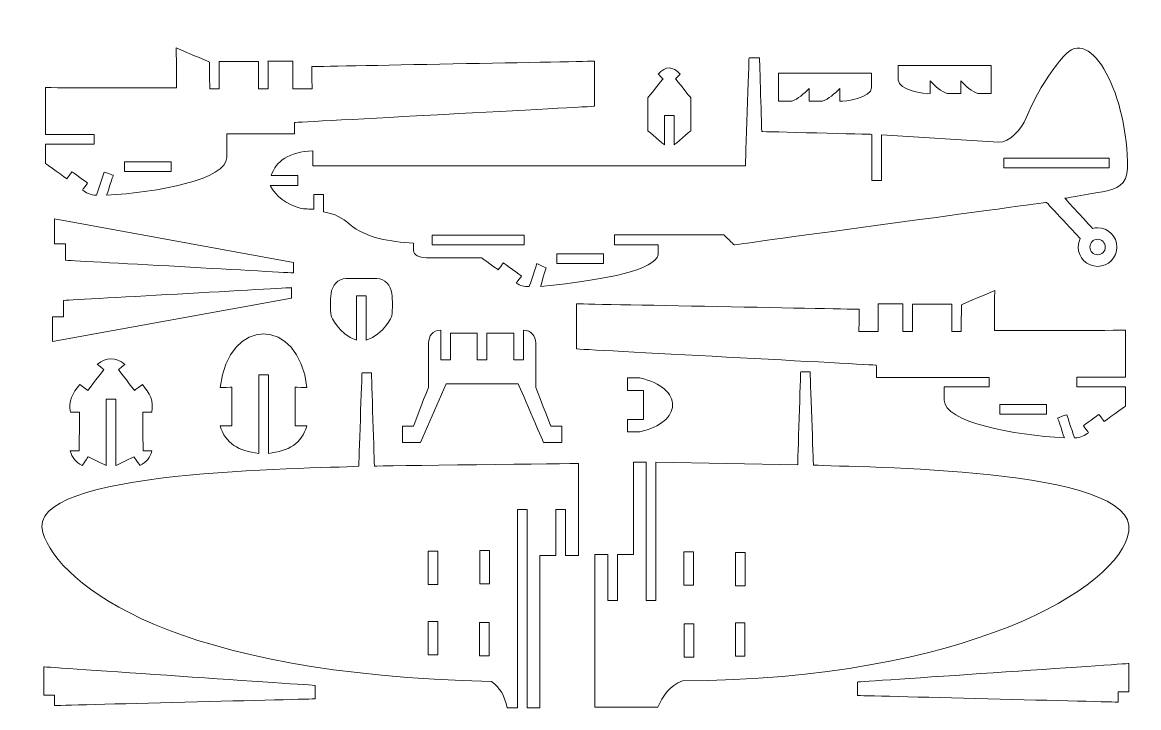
# Model space of a CAD drawing. Header units: centimetres. Extents: x -274 to 74, y -9 to 422.
# Drawn here: x -274.4 to 72.9, y 208.8 to 422 of the extents above; entities that cross this region are included whole.
import ezdxf

# ---------------------------------------------------------------- set-up
doc = ezdxf.new("R2010")
doc.units = ezdxf.units.CM
doc.header["$MEASUREMENT"] = 0
doc.layers.add('Camada 1', color=7, linetype='Continuous')

msp = doc.modelspace()

# ---------------------------------------------------------------- linework, layer by layer
at = {"layer": 'Camada 1', "lineweight": 9}
for points in [[(-242.6372, 375.5717), (-228.0846, 375.5717), (-228.0846, 378.5769), (-242.6372, 378.5769), (-242.6372, 375.5717)], [(30.8948, 376.706), (63.7174, 376.706), (63.7174, 379.706), (30.8948, 379.706), (30.8948, 376.706)], [(-146.9005, 352.8237), (-118.3087, 352.8237), (-118.3087, 355.8237), (-146.9005, 355.8237), (-146.9005, 352.8237)], [(-108.1066, 347.01), (-93.5544, 347.01), (-93.5544, 350.01), (-108.1066, 350.01), (-108.1066, 347.01)], [(-148.1231, 247.1157), (-145.1231, 247.1157), (-145.1231, 257.4571), (-148.1231, 257.4571), (-148.1231, 247.1157)], [(-132.0471, 247.3303), (-129.0471, 247.3303), (-129.0471, 257.6717), (-132.0471, 257.6717), (-132.0471, 247.3303)], [(-68.6161, 246.9333), (-65.6161, 246.9333), (-65.6161, 257.2747), (-68.6161, 257.2747), (-68.6161, 246.9333)], [(-52.5401, 246.7187), (-49.5401, 246.7187), (-49.5401, 257.0601), (-52.5401, 257.0601), (-52.5401, 246.7187)], [(-148.0855, 225.2245), (-145.0855, 225.2245), (-145.0855, 235.5659), (-148.0855, 235.5659), (-148.0855, 225.2245)], [(-132.129, 224.9477), (-129.129, 224.9477), (-129.129, 235.2891), (-132.129, 235.2891), (-132.129, 224.9477)], [(-68.534, 224.5507), (-65.5342, 224.5507), (-65.5342, 234.8921), (-68.534, 234.8921), (-68.534, 224.5507)], [(-52.5777, 224.8275), (-49.5777, 224.8275), (-49.5777, 235.1689), (-52.5777, 235.1689), (-52.5777, 224.8275)]]:
    msp.add_lwpolyline(points, close=True, dxfattribs=at)
for points, knots in [([(-7.1082, 386.9927), (-7.1082, 386.9927), (29.3027, 384.7102), (29.3027, 384.7102), (29.3027, 384.7102), (32.6596, 384.5009), (36.4135, 388.7086), (37.9242, 392.3219), (37.9242, 392.3219), (42.0212, 402.1211), (46.4243, 407.6661), (49.4494, 411.3369), (49.4494, 411.3369), (58.2371, 421.9988), (69.6547, 398.5293), (69.4215, 376.6674), (69.4215, 376.6674), (69.3653, 371.4118), (65.8901, 370.0236), (62.1261, 369.3713), (62.1261, 369.3713), (62.1261, 369.3713), (49.9271, 367.255), (49.9271, 367.255), (49.9271, 367.255), (49.9271, 367.255), (58.5276, 357.8862), (58.5276, 357.8862), (58.5276, 357.8862), (59.028, 358.0219), (59.5559, 358.0966), (60.1, 358.0966), (60.1, 358.0966), (63.4198, 358.0966), (66.1107, 355.4058), (66.1107, 352.0859), (66.1107, 352.0859), (66.1107, 348.7661), (63.4198, 346.0752), (60.1, 346.0752), (60.1, 346.0752), (56.7802, 346.0752), (54.0893, 348.7661), (54.0893, 352.0859), (54.0893, 352.0859), (54.0893, 352.0859), (54.0893, 352.0859), (54.0893, 352.0865), (54.0893, 352.0865), (54.0893, 352.0865), (54.0893, 352.0865), (54.0893, 352.0871), (54.0893, 352.0871), (54.0893, 353.0305), (54.3081, 353.9231), (54.6949, 354.717), (54.6949, 354.717), (54.6949, 354.717), (44.2273, 365.9911), (44.2273, 365.9911), (44.2273, 365.9911), (44.2273, 365.9911), (-52.9968, 352.7752), (-52.9968, 352.7752), (-52.9968, 352.7752), (-52.9968, 352.7752), (-56.0721, 355.8511), (-56.0721, 355.8511), (-56.0721, 355.8511), (-56.0721, 355.8511), (-90.1994, 355.8511), (-90.1994, 355.8511), (-90.1994, 355.8511), (-90.1994, 355.8511), (-90.1994, 352.8308), (-90.1994, 352.8308), (-90.1994, 352.8308), (-90.1994, 352.8308), (-76.5721, 352.8308), (-76.5721, 352.8308), (-76.5721, 352.8308), (-76.5721, 352.8308), (-76.5721, 349.6784), (-76.5721, 349.6784), (-76.5721, 349.6784), (-77.8115, 345.0936), (-91.2838, 342.0428), (-113.1942, 339.7782), (-113.1942, 339.7782), (-113.1942, 339.7782), (-111.4538, 345.5814), (-111.4538, 345.5814), (-111.4538, 345.5814), (-111.4538, 345.5814), (-114.3133, 346.9804), (-114.3133, 346.9804), (-114.3133, 346.9804), (-114.3133, 346.9804), (-116.6736, 339.7776), (-116.6736, 339.7776), (-116.6736, 339.7776), (-118.2382, 339.6885), (-119.5893, 340.0639), (-120.7312, 340.8973), (-120.7312, 340.8973), (-120.7312, 340.8973), (-119.0596, 343.0639), (-119.0596, 343.0639), (-119.0596, 343.0639), (-119.0596, 343.0639), (-124.7122, 347.1699), (-124.7122, 347.1699), (-124.7122, 347.1699), (-124.7122, 347.1699), (-126.3838, 345.0033), (-126.3838, 345.0033), (-126.3838, 345.0033), (-126.3838, 345.0033), (-131.5724, 348.7482), (-131.5724, 348.7482), (-131.5724, 348.7482), (-131.5724, 348.7482), (-148.6426, 348.7482), (-148.6426, 348.7482), (-148.6426, 348.7482), (-151.0675, 348.8211), (-152.6541, 349.6826), (-152.6661, 350.9787), (-152.6661, 350.9787), (-152.6733, 351.7452), (-152.681, 352.5122), (-152.6882, 353.2786), (-152.6882, 353.2786), (-160.0495, 353.8125), (-167.1817, 354.7033), (-172.5952, 359.223), (-172.5952, 359.223), (-174.9016, 361.148), (-176.8883, 362.4119), (-180.7354, 363.0557), (-180.7354, 363.0557), (-180.7354, 363.0557), (-180.7354, 368.4692), (-180.7354, 368.4692), (-180.7354, 368.4692), (-180.7354, 368.4692), (-183.6612, 368.4692), (-183.6612, 368.4692), (-183.6612, 368.4692), (-183.6612, 368.4692), (-183.6612, 363.9214), (-183.6612, 363.9214), (-183.6612, 363.9214), (-185.0847, 363.9214), (-186.559, 363.8467), (-187.9322, 364.2179), (-187.9322, 364.2179), (-192.3586, 365.4148), (-195.3933, 367.8899), (-197.2837, 371.2348), (-197.2837, 371.2348), (-197.2837, 371.2348), (-188.664, 371.2348), (-188.664, 371.2348), (-188.664, 371.2348), (-188.664, 371.2348), (-188.664, 374.3585), (-188.664, 374.3585), (-188.664, 374.3585), (-188.664, 374.3585), (-196.968, 374.3585), (-196.968, 374.3585), (-196.968, 374.3585), (-195.4453, 378.7963), (-191.6257, 381.6887), (-183.9871, 382.0151), (-183.9871, 382.0151), (-183.9871, 382.0151), (-183.9871, 377.3878), (-183.9871, 377.3878), (-183.9871, 377.3878), (-183.9871, 377.3878), (-49.457, 377.3878), (-49.457, 377.3878), (-49.457, 377.3878), (-49.457, 377.3878), (-48.3295, 410.9579), (-48.3295, 410.9579), (-48.3295, 410.9579), (-48.3295, 410.9579), (-45.0467, 410.9579), (-45.0467, 410.9579), (-45.0467, 410.9579), (-45.0467, 410.9579), (-44.3742, 388.0216), (-44.3742, 388.0216), (-44.3742, 388.0216), (-44.3742, 388.0216), (-10.1082, 387.1512), (-10.1082, 387.1512), (-10.1082, 387.1512), (-10.1082, 387.1512), (-10.1082, 372.7964), (-10.1082, 372.7964), (-10.1082, 372.7964), (-10.1082, 372.7964), (-7.1082, 372.7964), (-7.1082, 372.7964), (-7.1082, 372.7964), (-7.1082, 372.7964), (-7.1082, 386.9927), (-7.1082, 386.9927)], [0, 0, 0, 0, 0.01851852, 0.01851852, 0.01851852, 0.01851853, 0.03703704, 0.03703704, 0.03703704, 0.03703705, 0.05555556, 0.05555556, 0.05555556, 0.05555557, 0.07407407, 0.07407407, 0.07407407, 0.07407408, 0.09259259, 0.09259259, 0.09259259, 0.0925926, 0.11111111, 0.11111111, 0.11111111, 0.11111112, 0.12962963, 0.12962963, 0.12962963, 0.12962964, 0.14814815, 0.14814815, 0.14814815, 0.14814816, 0.16666667, 0.16666667, 0.16666667, 0.16666668, 0.18518519, 0.18518519, 0.18518519, 0.1851852, 0.2037037, 0.2037037, 0.2037037, 0.20370371, 0.22222222, 0.22222222, 0.22222222, 0.22222223, 0.24074074, 0.24074074, 0.24074074, 0.24074075, 0.25925926, 0.25925926, 0.25925926, 0.25925927, 0.27777778, 0.27777778, 0.27777778, 0.27777779, 0.2962963, 0.2962963, 0.2962963, 0.29629631, 0.31481481, 0.31481481, 0.31481481, 0.31481482, 0.33333333, 0.33333333, 0.33333333, 0.33333334, 0.35185185, 0.35185185, 0.35185185, 0.35185186, 0.37037037, 0.37037037, 0.37037037, 0.37037038, 0.38888889, 0.38888889, 0.38888889, 0.3888889, 0.40740741, 0.40740741, 0.40740741, 0.40740742, 0.42592593, 0.42592593, 0.42592593, 0.42592594, 0.44444444, 0.44444444, 0.44444444, 0.44444445, 0.46296296, 0.46296296, 0.46296296, 0.46296297, 0.48148148, 0.48148148, 0.48148148, 0.48148149, 0.5, 0.5, 0.5, 0.50000001, 0.51851852, 0.51851852, 0.51851852, 0.51851853, 0.53703704, 0.53703704, 0.53703704, 0.53703705, 0.55555556, 0.55555556, 0.55555556, 0.55555557, 0.57407407, 0.57407407, 0.57407407, 0.57407408, 0.59259259, 0.59259259, 0.59259259, 0.5925926, 0.61111111, 0.61111111, 0.61111111, 0.61111112, 0.62962963, 0.62962963, 0.62962963, 0.62962964, 0.64814815, 0.64814815, 0.64814815, 0.64814816, 0.66666667, 0.66666667, 0.66666667, 0.66666668, 0.68518519, 0.68518519, 0.68518519, 0.6851852, 0.7037037, 0.7037037, 0.7037037, 0.70370371, 0.72222222, 0.72222222, 0.72222222, 0.72222223, 0.74074074, 0.74074074, 0.74074074, 0.74074075, 0.75925926, 0.75925926, 0.75925926, 0.75925927, 0.77777778, 0.77777778, 0.77777778, 0.77777779, 0.7962963, 0.7962963, 0.7962963, 0.79629631, 0.81481481, 0.81481481, 0.81481481, 0.81481482, 0.83333333, 0.83333333, 0.83333333, 0.83333334, 0.85185185, 0.85185185, 0.85185185, 0.85185186, 0.87037037, 0.87037037, 0.87037037, 0.87037038, 0.88888889, 0.88888889, 0.88888889, 0.8888889, 0.90740741, 0.90740741, 0.90740741, 0.90740742, 0.92592593, 0.92592593, 0.92592593, 0.92592594, 0.94444444, 0.94444444, 0.94444444, 0.94444445, 0.96296296, 0.96296296, 0.96296296, 0.96296297, 1, 1, 1, 1]), ([(-251.3164, 368.2085), (-251.3164, 368.2085), (-248.9254, 375.3986), (-248.9254, 375.3986), (-248.9254, 375.3986), (-248.9254, 375.3986), (-246.0788, 374.452), (-246.0788, 374.452), (-246.0788, 374.452), (-246.0788, 374.452), (-248.1541, 368.2108), (-248.1541, 368.2108), (-248.1541, 368.2108), (-232.4476, 369.0304), (-210.7799, 373.1236), (-210.7871, 379.946), (-210.7871, 379.946), (-210.7871, 379.946), (-210.7949, 387.3281), (-210.7949, 387.3281), (-210.7949, 387.3281), (-210.7949, 387.3281), (-189.715, 387.2612), (-189.715, 387.2612), (-189.715, 387.2612), (-189.715, 387.2612), (-189.6654, 390.8506), (-189.6654, 390.8506), (-189.6654, 390.8506), (-189.6654, 390.8506), (-96.3685, 395.8803), (-96.3685, 395.8803), (-96.3685, 395.8803), (-96.3685, 395.8803), (-96.3685, 409.911), (-96.3685, 409.911), (-96.3685, 409.911), (-96.3685, 409.911), (-184.3382, 408.2203), (-184.3382, 408.2203), (-184.3382, 408.2203), (-184.3382, 408.2203), (-184.2577, 401.3386), (-184.2577, 401.3386), (-184.2577, 401.3386), (-184.2577, 401.3386), (-190.2577, 401.3323), (-190.2577, 401.3323), (-190.2577, 401.3323), (-190.2577, 401.3323), (-190.2719, 409.8793), (-190.2719, 409.8793), (-190.2719, 409.8793), (-190.2719, 409.8793), (-197.9601, 409.9104), (-197.9601, 409.9104), (-197.9601, 409.9104), (-197.9601, 409.9104), (-197.8899, 401.2889), (-197.8899, 401.2889), (-197.8899, 401.2889), (-197.8899, 401.2889), (-200.8885, 401.2907), (-200.8885, 401.2907), (-200.8885, 401.2907), (-200.8885, 401.2907), (-200.8899, 409.7783), (-200.8899, 409.7783), (-200.8899, 409.7783), (-200.8899, 409.7783), (-213.1252, 409.7903), (-213.1252, 409.7903), (-213.1252, 409.7903), (-213.1252, 409.7903), (-213.1264, 401.3081), (-213.1264, 401.3081), (-213.1264, 401.3081), (-213.1264, 401.3081), (-216.0962, 401.32), (-216.0962, 401.32), (-216.0962, 401.32), (-216.0962, 401.32), (-216.1252, 409.6265), (-216.1252, 409.6265), (-216.1252, 409.6265), (-216.1252, 409.6265), (-226.4865, 414.0397), (-226.4865, 414.0397), (-226.4865, 414.0397), (-226.4865, 414.0397), (-226.4315, 401.6094), (-226.4315, 401.6094), (-226.4315, 401.6094), (-226.4315, 401.6094), (-267.1433, 401.6752), (-267.1433, 401.6752), (-267.1433, 401.6752), (-267.1433, 401.6752), (-267.1433, 387.0624), (-267.1433, 387.0624), (-267.1433, 387.0624), (-267.1433, 387.0624), (-252.0376, 387.0624), (-252.0376, 387.0624), (-252.0376, 387.0624), (-252.0376, 387.0624), (-252.0376, 384.0624), (-252.0376, 384.0624), (-252.0376, 384.0624), (-252.0376, 384.0624), (-267.1433, 384.0624), (-267.1433, 384.0624), (-267.1433, 384.0624), (-267.1433, 384.0624), (-267.1433, 378.1244), (-267.1433, 378.1244), (-267.1433, 378.1244), (-267.1433, 378.1244), (-260.5391, 373.3113), (-260.5391, 373.3113), (-260.5391, 373.3113), (-260.5391, 373.3113), (-258.9316, 375.5244), (-258.9316, 375.5244), (-258.9316, 375.5244), (-258.9316, 375.5244), (-254.0772, 371.9982), (-254.0772, 371.9982), (-254.0772, 371.9982), (-254.0772, 371.9982), (-255.6633, 369.8146), (-255.6633, 369.8146), (-255.6633, 369.8146), (-254.7494, 369.0618), (-253.1545, 368.2074), (-251.3164, 368.2085)], [0, 0, 0, 0, 0.02857143, 0.02857143, 0.02857143, 0.02857144, 0.05714286, 0.05714286, 0.05714286, 0.05714287, 0.08571429, 0.08571429, 0.08571429, 0.0857143, 0.11428571, 0.11428571, 0.11428571, 0.11428572, 0.14285714, 0.14285714, 0.14285714, 0.14285715, 0.17142857, 0.17142857, 0.17142857, 0.17142858, 0.2, 0.2, 0.2, 0.20000001, 0.22857143, 0.22857143, 0.22857143, 0.22857144, 0.25714286, 0.25714286, 0.25714286, 0.25714287, 0.28571429, 0.28571429, 0.28571429, 0.2857143, 0.31428571, 0.31428571, 0.31428571, 0.31428572, 0.34285714, 0.34285714, 0.34285714, 0.34285715, 0.37142857, 0.37142857, 0.37142857, 0.37142858, 0.4, 0.4, 0.4, 0.40000001, 0.42857143, 0.42857143, 0.42857143, 0.42857144, 0.45714286, 0.45714286, 0.45714286, 0.45714287, 0.48571429, 0.48571429, 0.48571429, 0.4857143, 0.51428571, 0.51428571, 0.51428571, 0.51428572, 0.54285714, 0.54285714, 0.54285714, 0.54285715, 0.57142857, 0.57142857, 0.57142857, 0.57142858, 0.6, 0.6, 0.6, 0.60000001, 0.62857143, 0.62857143, 0.62857143, 0.62857144, 0.65714286, 0.65714286, 0.65714286, 0.65714287, 0.68571429, 0.68571429, 0.68571429, 0.6857143, 0.71428571, 0.71428571, 0.71428571, 0.71428572, 0.74285714, 0.74285714, 0.74285714, 0.74285715, 0.77142857, 0.77142857, 0.77142857, 0.77142858, 0.8, 0.8, 0.8, 0.80000001, 0.82857143, 0.82857143, 0.82857143, 0.82857144, 0.85714286, 0.85714286, 0.85714286, 0.85714287, 0.88571429, 0.88571429, 0.88571429, 0.8857143, 0.91428571, 0.91428571, 0.91428571, 0.91428572, 0.94285714, 0.94285714, 0.94285714, 0.94285715, 1, 1, 1, 1]), ([(-71.6292, 383.8583), (-71.6292, 383.8583), (-71.6292, 393.0531), (-71.6292, 393.0531), (-71.6292, 393.0531), (-71.6292, 393.0531), (-74.6292, 393.0531), (-74.6292, 393.0531), (-74.6292, 393.0531), (-74.6292, 393.0531), (-74.6292, 383.8583), (-74.6292, 383.8583), (-74.6292, 383.8583), (-74.6292, 383.8583), (-79.7843, 388.2578), (-79.7843, 388.2578), (-79.7843, 388.2578), (-79.7843, 388.2578), (-79.7843, 398.5604), (-79.7843, 398.5604), (-79.7843, 398.5604), (-79.7843, 398.5604), (-75.0757, 404.4133), (-75.0757, 404.4133), (-75.0757, 404.4133), (-75.0757, 404.4133), (-76.5584, 405.8959), (-76.5584, 405.8959), (-76.5584, 405.8959), (-74.2985, 408.4702), (-72.0118, 408.4098), (-69.6999, 405.8959), (-69.6999, 405.8959), (-69.6999, 405.8959), (-71.1826, 404.4133), (-71.1826, 404.4133), (-71.1826, 404.4133), (-71.1826, 404.4133), (-66.474, 398.5604), (-66.474, 398.5604), (-66.474, 398.5604), (-66.474, 398.5604), (-66.474, 388.2578), (-66.474, 388.2578), (-66.474, 388.2578), (-66.474, 388.2578), (-71.6292, 383.8583), (-71.6292, 383.8583)], [0, 0, 0, 0, 0.07692308, 0.07692308, 0.07692308, 0.07692309, 0.15384615, 0.15384615, 0.15384615, 0.15384616, 0.23076923, 0.23076923, 0.23076923, 0.23076924, 0.30769231, 0.30769231, 0.30769231, 0.30769232, 0.38461538, 0.38461538, 0.38461538, 0.38461539, 0.46153846, 0.46153846, 0.46153846, 0.46153847, 0.53846154, 0.53846154, 0.53846154, 0.53846155, 0.61538462, 0.61538462, 0.61538462, 0.61538463, 0.69230769, 0.69230769, 0.69230769, 0.6923077, 0.76923077, 0.76923077, 0.76923077, 0.76923078, 0.84615385, 0.84615385, 0.84615385, 0.84615386, 1, 1, 1, 1]), ([(22.892, 399.8201), (22.892, 399.8201), (27.0435, 399.8201), (27.0435, 399.8201), (27.0435, 399.8201), (27.0435, 399.8201), (27.0435, 408.5641), (27.0435, 408.5641), (27.0435, 408.5641), (27.0435, 408.5641), (-1.9035, 408.5641), (-1.9035, 408.5641), (-1.9035, 408.5641), (-1.9035, 408.5641), (-1.9035, 404.0127), (-1.9035, 404.0127), (-1.9035, 404.0127), (-1.9035, 400.9422), (6.3241, 399.5714), (7.9897, 399.8201), (7.9897, 399.8201), (7.9897, 399.8201), (7.9842, 403.7916), (7.9842, 403.7916), (7.9842, 403.7916), (9.6104, 402.0721), (11.3896, 400.5388), (13.3583, 399.8201), (13.3583, 399.8201), (13.3583, 399.8201), (17.5235, 399.8201), (17.5235, 399.8201), (17.5235, 399.8201), (17.5235, 399.8201), (17.5182, 403.7916), (17.5182, 403.7916), (17.5182, 403.7916), (19.1441, 402.0721), (20.9233, 400.5388), (22.892, 399.8201)], [0, 0, 0, 0, 0.09090909, 0.09090909, 0.09090909, 0.0909091, 0.18181818, 0.18181818, 0.18181818, 0.18181819, 0.27272727, 0.27272727, 0.27272727, 0.27272728, 0.36363636, 0.36363636, 0.36363636, 0.36363637, 0.45454545, 0.45454545, 0.45454545, 0.45454546, 0.54545455, 0.54545455, 0.54545455, 0.54545456, 0.63636364, 0.63636364, 0.63636364, 0.63636365, 0.72727273, 0.72727273, 0.72727273, 0.72727274, 0.81818182, 0.81818182, 0.81818182, 0.81818183, 1, 1, 1, 1]), ([(-35.027, 397.4574), (-35.027, 397.4574), (-39.1782, 397.4574), (-39.1782, 397.4574), (-39.1782, 397.4574), (-39.1782, 397.4574), (-39.1782, 406.2015), (-39.1782, 406.2015), (-39.1782, 406.2015), (-39.1782, 406.2015), (-10.2312, 406.2015), (-10.2312, 406.2015), (-10.2312, 406.2015), (-10.2312, 406.2015), (-10.2312, 401.6499), (-10.2312, 401.6499), (-10.2312, 401.6499), (-10.2312, 398.5795), (-18.4588, 397.2087), (-20.1246, 397.4574), (-20.1246, 397.4574), (-20.1246, 397.4574), (-20.1191, 401.4289), (-20.1191, 401.4289), (-20.1191, 401.4289), (-21.7452, 399.7095), (-23.5244, 398.1761), (-25.493, 397.4574), (-25.493, 397.4574), (-25.493, 397.4574), (-29.6583, 397.4574), (-29.6583, 397.4574), (-29.6583, 397.4574), (-29.6583, 397.4574), (-29.653, 401.4289), (-29.653, 401.4289), (-29.653, 401.4289), (-31.279, 399.7095), (-33.0584, 398.1761), (-35.027, 397.4574)], [0, 0, 0, 0, 0.09090909, 0.09090909, 0.09090909, 0.0909091, 0.18181818, 0.18181818, 0.18181818, 0.18181819, 0.27272727, 0.27272727, 0.27272727, 0.27272728, 0.36363636, 0.36363636, 0.36363636, 0.36363637, 0.45454545, 0.45454545, 0.45454545, 0.45454546, 0.54545455, 0.54545455, 0.54545455, 0.54545456, 0.63636364, 0.63636364, 0.63636364, 0.63636365, 0.72727273, 0.72727273, 0.72727273, 0.72727274, 0.81818182, 0.81818182, 0.81818182, 0.81818183, 1, 1, 1, 1]), ([(-264.3909, 360.8222), (-264.3909, 360.8222), (-190.045, 347.2805), (-190.045, 347.2805), (-190.045, 347.2805), (-190.045, 347.2805), (-190.045, 344.0364), (-190.045, 344.0364), (-190.045, 344.0364), (-190.045, 344.0364), (-260.9503, 347.9893), (-260.9503, 347.9893), (-260.9503, 347.9893), (-260.9503, 347.9893), (-260.9353, 353.1401), (-260.9353, 353.1401), (-260.9353, 353.1401), (-260.9353, 353.1401), (-264.3909, 353.1352), (-264.3909, 353.1352), (-264.3909, 353.1352), (-264.3909, 353.1352), (-264.3909, 360.8222), (-264.3909, 360.8222)], [0, 0, 0, 0, 0.14285714, 0.14285714, 0.14285714, 0.14285715, 0.28571429, 0.28571429, 0.28571429, 0.2857143, 0.42857143, 0.42857143, 0.42857143, 0.42857144, 0.57142857, 0.57142857, 0.57142857, 0.57142858, 0.71428571, 0.71428571, 0.71428571, 0.71428572, 1, 1, 1, 1]), ([(60.1, 354.4928), (61.429, 354.4928), (62.5069, 353.4149), (62.5069, 352.0859), (62.5069, 352.0859), (62.5069, 350.7569), (61.429, 349.679), (60.1, 349.679), (60.1, 349.679), (58.771, 349.679), (57.6931, 350.7569), (57.6931, 352.0859), (57.6931, 352.0859), (57.6931, 353.4149), (58.771, 354.4928), (60.1, 354.4928)], [0, 0, 0, 0, 0.2, 0.2, 0.2, 0.20000001, 0.4, 0.4, 0.4, 0.40000001, 0.6, 0.6, 0.6, 0.60000001, 1, 1, 1, 1]), ([(-167.3951, 323.0804), (-161.7198, 324.975), (-159.466, 330.6043), (-159.4546, 330.6969), (-159.4546, 330.6969), (-159.1736, 333.0243), (-159.1664, 335.3505), (-159.4546, 337.6738), (-159.4546, 337.6738), (-159.7493, 340.0502), (-161.5686, 342.3094), (-164.0909, 342.3094), (-164.0909, 342.3094), (-164.0909, 342.3094), (-173.6994, 342.3094), (-173.6994, 342.3094), (-173.6994, 342.3094), (-176.2217, 342.3094), (-178.0409, 340.0502), (-178.3357, 337.6738), (-178.3357, 337.6738), (-178.6238, 335.3505), (-178.6166, 333.0243), (-178.3357, 330.6969), (-178.3357, 330.6969), (-178.3243, 330.6043), (-176.0705, 324.975), (-170.3951, 323.0804), (-170.3951, 323.0804), (-170.3951, 323.0804), (-170.3951, 336.8822), (-170.3951, 336.8822), (-170.3951, 336.8822), (-170.3951, 336.8822), (-167.3951, 336.8822), (-167.3951, 336.8822), (-167.3951, 336.8822), (-167.3951, 336.8822), (-167.3951, 323.0804), (-167.3951, 323.0804)], [0, 0, 0, 0, 0.09090909, 0.09090909, 0.09090909, 0.0909091, 0.18181818, 0.18181818, 0.18181818, 0.18181819, 0.27272727, 0.27272727, 0.27272727, 0.27272728, 0.36363636, 0.36363636, 0.36363636, 0.36363637, 0.45454545, 0.45454545, 0.45454545, 0.45454546, 0.54545455, 0.54545455, 0.54545455, 0.54545456, 0.63636364, 0.63636364, 0.63636364, 0.63636365, 0.72727273, 0.72727273, 0.72727273, 0.72727274, 0.81818182, 0.81818182, 0.81818182, 0.81818183, 1, 1, 1, 1]), ([(-265.0293, 322.6698), (-265.0293, 322.6698), (-190.6836, 336.2115), (-190.6836, 336.2115), (-190.6836, 336.2115), (-190.6836, 336.2115), (-190.6836, 339.4555), (-190.6836, 339.4555), (-190.6836, 339.4555), (-190.6836, 339.4555), (-261.5888, 335.5026), (-261.5888, 335.5026), (-261.5888, 335.5026), (-261.5888, 335.5026), (-261.5739, 330.3518), (-261.5739, 330.3518), (-261.5739, 330.3518), (-261.5739, 330.3518), (-265.0293, 330.3568), (-265.0293, 330.3568), (-265.0293, 330.3568), (-265.0293, 330.3568), (-265.0293, 322.6698), (-265.0293, 322.6698)], [0, 0, 0, 0, 0.14285714, 0.14285714, 0.14285714, 0.14285715, 0.28571429, 0.28571429, 0.28571429, 0.2857143, 0.42857143, 0.42857143, 0.42857143, 0.42857144, 0.57142857, 0.57142857, 0.57142857, 0.57142858, 0.71428571, 0.71428571, 0.71428571, 0.71428572, 1, 1, 1, 1]), ([(49.7597, 292.7237), (34.0532, 293.5434), (12.387, 297.6363), (12.3928, 304.4588), (12.3928, 304.4588), (12.3928, 304.4588), (12.3963, 308.5576), (12.3963, 308.5576), (12.3963, 308.5576), (12.3963, 308.5576), (26.3494, 308.5581), (26.3494, 308.5581), (26.3494, 308.5581), (26.3494, 308.5581), (26.3494, 311.5576), (26.3494, 311.5576), (26.3494, 311.5576), (26.3494, 311.5576), (-8.6794, 311.5013), (-8.6794, 311.5013), (-8.6794, 311.5013), (-8.6794, 311.5013), (-8.729, 315.3635), (-8.729, 315.3635), (-8.729, 315.3635), (-8.729, 315.3635), (-102.0259, 320.3932), (-102.0259, 320.3932), (-102.0259, 320.3932), (-102.0259, 320.3932), (-102.0259, 334.4239), (-102.0259, 334.4239), (-102.0259, 334.4239), (-102.0259, 334.4239), (-14.0562, 332.7332), (-14.0562, 332.7332), (-14.0562, 332.7332), (-14.0562, 332.7332), (-14.1367, 325.8515), (-14.1367, 325.8515), (-14.1367, 325.8515), (-14.1367, 325.8515), (-8.1367, 325.8452), (-8.1367, 325.8452), (-8.1367, 325.8452), (-8.1367, 325.8452), (-8.1225, 334.3922), (-8.1225, 334.3922), (-8.1225, 334.3922), (-8.1225, 334.3922), (-0.4343, 334.4233), (-0.4343, 334.4233), (-0.4343, 334.4233), (-0.4343, 334.4233), (-0.5045, 325.8018), (-0.5045, 325.8018), (-0.5045, 325.8018), (-0.5045, 325.8018), (2.4941, 325.8036), (2.4941, 325.8036), (2.4941, 325.8036), (2.4941, 325.8036), (2.4955, 334.2912), (2.4955, 334.2912), (2.4955, 334.2912), (2.4955, 334.2912), (14.7308, 334.3032), (14.7308, 334.3032), (14.7308, 334.3032), (14.7308, 334.3032), (14.732, 325.821), (14.732, 325.821), (14.732, 325.821), (14.732, 325.821), (17.7018, 325.8329), (17.7018, 325.8329), (17.7018, 325.8329), (17.7018, 325.8329), (17.7308, 334.1394), (17.7308, 334.1394), (17.7308, 334.1394), (17.7308, 334.1394), (28.0921, 338.5526), (28.0921, 338.5526), (28.0921, 338.5526), (28.0921, 338.5526), (28.0371, 326.1223), (28.0371, 326.1223), (28.0371, 326.1223), (28.0371, 326.1223), (68.7489, 326.1881), (68.7489, 326.1881), (68.7489, 326.1881), (68.7489, 326.1881), (68.7489, 311.5753), (68.7489, 311.5753), (68.7489, 311.5753), (68.7489, 311.5753), (53.6432, 311.5753), (53.6432, 311.5753), (53.6432, 311.5753), (53.6432, 311.5753), (53.6432, 308.5753), (53.6432, 308.5753), (53.6432, 308.5753), (53.6432, 308.5753), (68.7489, 308.5753), (68.7489, 308.5753), (68.7489, 308.5753), (68.7489, 308.5753), (68.7489, 302.6373), (68.7489, 302.6373), (68.7489, 302.6373), (68.7489, 302.6373), (62.1447, 297.8242), (62.1447, 297.8242), (62.1447, 297.8242), (62.1447, 297.8242), (60.5372, 300.0373), (60.5372, 300.0373), (60.5372, 300.0373), (60.5372, 300.0373), (55.6828, 296.5111), (55.6828, 296.5111), (55.6828, 296.5111), (55.6828, 296.5111), (57.2689, 294.3275), (57.2689, 294.3275), (57.2689, 294.3275), (56.355, 293.5747), (54.7601, 292.7203), (52.922, 292.7214), (52.922, 292.7214), (52.922, 292.7214), (50.531, 299.9115), (50.531, 299.9115), (50.531, 299.9115), (50.531, 299.9115), (47.6844, 298.9649), (47.6844, 298.9649), (47.6844, 298.9649), (47.6844, 298.9649), (49.7597, 292.7237), (49.7597, 292.7237)], [0, 0, 0, 0, 0.02702703, 0.02702703, 0.02702703, 0.02702704, 0.05405405, 0.05405405, 0.05405405, 0.05405406, 0.08108108, 0.08108108, 0.08108108, 0.08108109, 0.10810811, 0.10810811, 0.10810811, 0.10810812, 0.13513514, 0.13513514, 0.13513514, 0.13513515, 0.16216216, 0.16216216, 0.16216216, 0.16216217, 0.18918919, 0.18918919, 0.18918919, 0.1891892, 0.21621622, 0.21621622, 0.21621622, 0.21621623, 0.24324324, 0.24324324, 0.24324324, 0.24324325, 0.27027027, 0.27027027, 0.27027027, 0.27027028, 0.2972973, 0.2972973, 0.2972973, 0.29729731, 0.32432432, 0.32432432, 0.32432432, 0.32432433, 0.35135135, 0.35135135, 0.35135135, 0.35135136, 0.37837838, 0.37837838, 0.37837838, 0.37837839, 0.40540541, 0.40540541, 0.40540541, 0.40540542, 0.43243243, 0.43243243, 0.43243243, 0.43243244, 0.45945946, 0.45945946, 0.45945946, 0.45945947, 0.48648649, 0.48648649, 0.48648649, 0.4864865, 0.51351351, 0.51351351, 0.51351351, 0.51351352, 0.54054054, 0.54054054, 0.54054054, 0.54054055, 0.56756757, 0.56756757, 0.56756757, 0.56756758, 0.59459459, 0.59459459, 0.59459459, 0.5945946, 0.62162162, 0.62162162, 0.62162162, 0.62162163, 0.64864865, 0.64864865, 0.64864865, 0.64864866, 0.67567568, 0.67567568, 0.67567568, 0.67567569, 0.7027027, 0.7027027, 0.7027027, 0.70270271, 0.72972973, 0.72972973, 0.72972973, 0.72972974, 0.75675676, 0.75675676, 0.75675676, 0.75675677, 0.78378378, 0.78378378, 0.78378378, 0.78378379, 0.81081081, 0.81081081, 0.81081081, 0.81081082, 0.83783784, 0.83783784, 0.83783784, 0.83783785, 0.86486486, 0.86486486, 0.86486486, 0.86486487, 0.89189189, 0.89189189, 0.89189189, 0.8918919, 0.91891892, 0.91891892, 0.91891892, 0.91891893, 0.94594595, 0.94594595, 0.94594595, 0.94594596, 1, 1, 1, 1]), ([(-185.8614, 308.4265), (-188.3025, 330.5903), (-210.3469, 330.5903), (-212.788, 308.4265), (-212.788, 308.4265), (-212.788, 308.4265), (-209.188, 308.4669), (-209.188, 308.4669), (-209.188, 308.4669), (-209.188, 308.4669), (-209.188, 296.4669), (-209.188, 296.4669), (-209.188, 296.4669), (-209.188, 296.4669), (-212.7959, 296.4669), (-212.7959, 296.4669), (-212.7959, 296.4669), (-211.2572, 291.0002), (-207.079, 288.6011), (-200.8247, 287.8801), (-200.8247, 287.8801), (-200.8247, 287.8801), (-200.8247, 312.3013), (-200.8247, 312.3013), (-200.8247, 312.3013), (-200.8247, 312.3013), (-197.8247, 312.3013), (-197.8247, 312.3013), (-197.8247, 312.3013), (-197.8247, 312.3013), (-197.8247, 287.8801), (-197.8247, 287.8801), (-197.8247, 287.8801), (-191.5704, 288.6011), (-187.3922, 291.0002), (-185.8535, 296.4669), (-185.8535, 296.4669), (-185.8535, 296.4669), (-189.4613, 296.4669), (-189.4613, 296.4669), (-189.4613, 296.4669), (-189.4613, 296.4669), (-189.4613, 308.4669), (-189.4613, 308.4669), (-189.4613, 308.4669), (-189.4613, 308.4669), (-185.8614, 308.4265), (-185.8614, 308.4265)], [0, 0, 0, 0, 0.07692308, 0.07692308, 0.07692308, 0.07692309, 0.15384615, 0.15384615, 0.15384615, 0.15384616, 0.23076923, 0.23076923, 0.23076923, 0.23076924, 0.30769231, 0.30769231, 0.30769231, 0.30769232, 0.38461538, 0.38461538, 0.38461538, 0.38461539, 0.46153846, 0.46153846, 0.46153846, 0.46153847, 0.53846154, 0.53846154, 0.53846154, 0.53846155, 0.61538462, 0.61538462, 0.61538462, 0.61538463, 0.69230769, 0.69230769, 0.69230769, 0.6923077, 0.76923077, 0.76923077, 0.76923077, 0.76923078, 0.84615385, 0.84615385, 0.84615385, 0.84615386, 1, 1, 1, 1]), ([(-150.4846, 291.3141), (-150.4846, 291.3141), (-142.5745, 309.5835), (-142.5745, 309.5835), (-142.5745, 309.5835), (-142.5745, 309.5835), (-120.1554, 309.5835), (-120.1554, 309.5835), (-120.1554, 309.5835), (-120.1554, 309.5835), (-112.2454, 291.3141), (-112.2454, 291.3141), (-112.2454, 291.3141), (-112.2454, 291.3141), (-106.6006, 291.3141), (-106.6006, 291.3141), (-106.6006, 291.3141), (-106.6006, 291.3141), (-106.6006, 296.3933), (-106.6006, 296.3933), (-106.6006, 296.3933), (-106.6006, 296.3933), (-109.9921, 296.3933), (-109.9921, 296.3933), (-109.9921, 296.3933), (-109.9921, 296.3933), (-114.678, 308.4351), (-114.678, 308.4351), (-114.678, 308.4351), (-114.678, 308.4351), (-114.678, 322.2554), (-114.678, 322.2554), (-114.678, 322.2554), (-114.8065, 324.2474), (-115.908, 326.3536), (-118.5152, 326.2364), (-118.5152, 326.2364), (-118.5152, 326.2364), (-118.5152, 317.0189), (-118.5152, 317.0189), (-118.5152, 317.0189), (-118.5152, 317.0189), (-121.5152, 317.0189), (-121.5152, 317.0189), (-121.5152, 317.0189), (-121.5152, 317.0189), (-121.5152, 325.2877), (-121.5152, 325.2877), (-121.5152, 325.2877), (-121.5152, 325.2877), (-129.865, 325.2877), (-129.865, 325.2877), (-129.865, 325.2877), (-129.865, 325.2877), (-129.865, 317.0189), (-129.865, 317.0189), (-129.865, 317.0189), (-129.865, 317.0189), (-132.865, 317.0189), (-132.865, 317.0189), (-132.865, 317.0189), (-132.865, 317.0189), (-132.865, 325.2877), (-132.865, 325.2877), (-132.865, 325.2877), (-132.865, 325.2877), (-141.2147, 325.2877), (-141.2147, 325.2877), (-141.2147, 325.2877), (-141.2147, 325.2877), (-141.2147, 317.0189), (-141.2147, 317.0189), (-141.2147, 317.0189), (-141.2147, 317.0189), (-144.2147, 317.0189), (-144.2147, 317.0189), (-144.2147, 317.0189), (-144.2147, 317.0189), (-144.2147, 326.2364), (-144.2147, 326.2364), (-144.2147, 326.2364), (-146.8218, 326.3536), (-147.9234, 324.2474), (-148.052, 322.2554), (-148.052, 322.2554), (-148.052, 322.2554), (-148.052, 308.4351), (-148.052, 308.4351), (-148.052, 308.4351), (-148.052, 308.4351), (-152.7378, 296.3933), (-152.7378, 296.3933), (-152.7378, 296.3933), (-152.7378, 296.3933), (-156.1294, 296.3933), (-156.1294, 296.3933), (-156.1294, 296.3933), (-156.1294, 296.3933), (-156.1294, 291.3141), (-156.1294, 291.3141), (-156.1294, 291.3141), (-156.1294, 291.3141), (-150.4846, 291.3141), (-150.4846, 291.3141)], [0, 0, 0, 0, 0.03703704, 0.03703704, 0.03703704, 0.03703705, 0.07407407, 0.07407407, 0.07407407, 0.07407408, 0.11111111, 0.11111111, 0.11111111, 0.11111112, 0.14814815, 0.14814815, 0.14814815, 0.14814816, 0.18518519, 0.18518519, 0.18518519, 0.1851852, 0.22222222, 0.22222222, 0.22222222, 0.22222223, 0.25925926, 0.25925926, 0.25925926, 0.25925927, 0.2962963, 0.2962963, 0.2962963, 0.29629631, 0.33333333, 0.33333333, 0.33333333, 0.33333334, 0.37037037, 0.37037037, 0.37037037, 0.37037038, 0.40740741, 0.40740741, 0.40740741, 0.40740742, 0.44444444, 0.44444444, 0.44444444, 0.44444445, 0.48148148, 0.48148148, 0.48148148, 0.48148149, 0.51851852, 0.51851852, 0.51851852, 0.51851853, 0.55555556, 0.55555556, 0.55555556, 0.55555557, 0.59259259, 0.59259259, 0.59259259, 0.5925926, 0.62962963, 0.62962963, 0.62962963, 0.62962964, 0.66666667, 0.66666667, 0.66666667, 0.66666668, 0.7037037, 0.7037037, 0.7037037, 0.70370371, 0.74074074, 0.74074074, 0.74074074, 0.74074075, 0.77777778, 0.77777778, 0.77777778, 0.77777779, 0.81481481, 0.81481481, 0.81481481, 0.81481482, 0.85185185, 0.85185185, 0.85185185, 0.85185186, 0.88888889, 0.88888889, 0.88888889, 0.8888889, 0.92592593, 0.92592593, 0.92592593, 0.92592594, 1, 1, 1, 1]), ([(-234.106, 300.6812), (-234.106, 300.6812), (-236.9206, 300.6853), (-236.9206, 300.6853), (-236.9206, 300.6853), (-236.9206, 300.6853), (-236.8178, 288.6853), (-236.8178, 288.6853), (-236.8178, 288.6853), (-236.8178, 288.6853), (-234.0611, 288.7002), (-234.0611, 288.7002), (-234.0611, 288.7002), (-234.5759, 286.4332), (-235.7865, 285.3267), (-237.7785, 284.088), (-237.7785, 284.088), (-237.7785, 284.088), (-239.6396, 286.8661), (-239.6396, 286.8661), (-239.6396, 286.8661), (-239.6396, 286.8661), (-245.2557, 284.088), (-245.2557, 284.088), (-245.2557, 284.088), (-245.2557, 284.088), (-245.264, 304.808), (-245.264, 304.808), (-245.264, 304.808), (-245.264, 304.808), (-248.2474, 304.808), (-248.2474, 304.808), (-248.2474, 304.808), (-248.2474, 304.808), (-248.2557, 284.088), (-248.2557, 284.088), (-248.2557, 284.088), (-248.2557, 284.088), (-253.8718, 286.8661), (-253.8718, 286.8661), (-253.8718, 286.8661), (-253.8718, 286.8661), (-255.7329, 284.088), (-255.7329, 284.088), (-255.7329, 284.088), (-257.7249, 285.3267), (-258.9355, 286.4333), (-259.4503, 288.7003), (-259.4503, 288.7003), (-259.4503, 288.7003), (-256.6936, 288.6853), (-256.6936, 288.6853), (-256.6936, 288.6853), (-256.6936, 288.6853), (-256.5908, 300.6853), (-256.5908, 300.6853), (-256.5908, 300.6853), (-256.5908, 300.6853), (-259.4054, 300.6814), (-259.4054, 300.6814), (-259.4054, 300.6814), (-260.0708, 304.2147), (-258.8034, 306.6643), (-256.4653, 309.2924), (-256.4653, 309.2924), (-256.4653, 309.2924), (-253.9812, 307.4857), (-253.9812, 307.4857), (-253.9812, 307.4857), (-253.9812, 307.4857), (-249.0167, 313.9938), (-249.0167, 313.9938), (-249.0167, 313.9938), (-249.0167, 313.9938), (-251.0524, 315.5781), (-251.0524, 315.5781), (-251.0524, 315.5781), (-248.2653, 317.924), (-245.4034, 317.9778), (-242.459, 315.5781), (-242.459, 315.5781), (-242.459, 315.5781), (-244.4947, 313.9938), (-244.4947, 313.9938), (-244.4947, 313.9938), (-244.4947, 313.9938), (-239.5302, 307.4857), (-239.5302, 307.4857), (-239.5302, 307.4857), (-239.5302, 307.4857), (-237.0461, 309.2924), (-237.0461, 309.2924), (-237.0461, 309.2924), (-234.708, 306.6643), (-233.4406, 304.2145), (-234.106, 300.6812)], [0, 0, 0, 0, 0.04, 0.04, 0.04, 0.04000001, 0.08, 0.08, 0.08, 0.08000001, 0.12, 0.12, 0.12, 0.12000001, 0.16, 0.16, 0.16, 0.16000001, 0.2, 0.2, 0.2, 0.20000001, 0.24, 0.24, 0.24, 0.24000001, 0.28, 0.28, 0.28, 0.28000001, 0.32, 0.32, 0.32, 0.32000001, 0.36, 0.36, 0.36, 0.36000001, 0.4, 0.4, 0.4, 0.40000001, 0.44, 0.44, 0.44, 0.44000001, 0.48, 0.48, 0.48, 0.48000001, 0.52, 0.52, 0.52, 0.52000001, 0.56, 0.56, 0.56, 0.56000001, 0.6, 0.6, 0.6, 0.60000001, 0.64, 0.64, 0.64, 0.64000001, 0.68, 0.68, 0.68, 0.68000001, 0.72, 0.72, 0.72, 0.72000001, 0.76, 0.76, 0.76, 0.76000001, 0.8, 0.8, 0.8, 0.80000001, 0.84, 0.84, 0.84, 0.84000001, 0.88, 0.88, 0.88, 0.88000001, 0.92, 0.92, 0.92, 0.92000001, 1, 1, 1, 1]), ([(-105.3932, 256.1699), (-105.3932, 256.1699), (-105.3932, 270.4853), (-105.3932, 270.4853), (-105.3932, 270.4853), (-105.3932, 270.4853), (-108.3932, 270.4853), (-108.3932, 270.4853), (-108.3932, 270.4853), (-108.3932, 270.4853), (-108.3932, 256.1699), (-108.3932, 256.1699), (-108.3932, 256.1699), (-108.3932, 256.1699), (-113.3765, 256.1699), (-113.3765, 256.1699), (-113.3765, 256.1699), (-113.3765, 256.1699), (-113.3765, 208.7957), (-113.3765, 208.7957), (-113.3765, 208.7957), (-113.3765, 208.7957), (-117.3345, 208.7957), (-117.3345, 208.7957), (-117.3345, 208.7957), (-117.3345, 208.7957), (-117.3345, 270.4853), (-117.3345, 270.4853), (-117.3345, 270.4853), (-117.3345, 270.4853), (-120.3345, 270.4853), (-120.3345, 270.4853), (-120.3345, 270.4853), (-120.3345, 270.4853), (-120.3345, 208.7957), (-120.3345, 208.7957), (-120.3345, 208.7957), (-120.3345, 208.7957), (-123.5799, 208.7957), (-123.5799, 208.7957), (-123.5799, 208.7957), (-124.2608, 212.2554), (-125.7244, 215.1125), (-128.4624, 216.9897), (-128.4624, 216.9897), (-227.2834, 219.0391), (-262.7037, 246.7969), (-268.0174, 263.2777), (-268.0174, 263.2777), (-274.379, 283.0083), (-184.8306, 283.0274), (-169.7435, 283.9026), (-169.7435, 283.9026), (-169.7435, 283.9026), (-168.7152, 312.9291), (-168.7152, 312.9291), (-168.7152, 312.9291), (-168.7152, 312.9291), (-165.7893, 312.9291), (-165.7893, 312.9291), (-165.7893, 312.9291), (-165.7893, 312.9291), (-164.8597, 283.9624), (-164.8597, 283.9624), (-164.8597, 283.9624), (-164.8597, 283.9624), (-101.3904, 284.7731), (-101.3904, 284.7731), (-101.3904, 284.7731), (-101.3904, 284.7731), (-101.3904, 256.1699), (-101.3904, 256.1699), (-101.3904, 256.1699), (-101.3904, 256.1699), (-105.3932, 256.1699), (-105.3932, 256.1699)], [0, 0, 0, 0, 0.05, 0.05, 0.05, 0.05000001, 0.1, 0.1, 0.1, 0.10000001, 0.15, 0.15, 0.15, 0.15000001, 0.2, 0.2, 0.2, 0.20000001, 0.25, 0.25, 0.25, 0.25000001, 0.3, 0.3, 0.3, 0.30000001, 0.35, 0.35, 0.35, 0.35000001, 0.4, 0.4, 0.4, 0.40000001, 0.45, 0.45, 0.45, 0.45000001, 0.5, 0.5, 0.5, 0.50000001, 0.55, 0.55, 0.55, 0.55000001, 0.6, 0.6, 0.6, 0.60000001, 0.65, 0.65, 0.65, 0.65000001, 0.7, 0.7, 0.7, 0.70000001, 0.75, 0.75, 0.75, 0.75000001, 0.8, 0.8, 0.8, 0.80000001, 0.85, 0.85, 0.85, 0.85000001, 0.9, 0.9, 0.9, 0.90000001, 1, 1, 1, 1]), ([(-77.3382, 285.1533), (-77.3382, 285.1533), (-33.1879, 284.3426), (-33.1879, 284.3426), (-33.1879, 284.3426), (-33.1879, 284.3426), (-32.2583, 313.3093), (-32.2583, 313.3093), (-32.2583, 313.3093), (-32.2583, 313.3093), (-29.3324, 313.3093), (-29.3324, 313.3093), (-29.3324, 313.3093), (-29.3324, 313.3093), (-28.3042, 284.2829), (-28.3042, 284.2829), (-28.3042, 284.2829), (-15.2712, 283.4076), (72.8824, 283.911), (69.843, 263.6579), (69.843, 263.6579), (67.1689, 245.8386), (18.6486, 217.5714), (-69.0172, 217.1332), (-69.0172, 217.1332), (-73.0293, 215.6153), (-75.1995, 212.4408), (-76.6798, 208.9183), (-76.6798, 208.9183), (-76.6798, 208.9183), (-96.2824, 208.9183), (-96.2824, 208.9183), (-96.2824, 208.9183), (-96.2824, 208.9183), (-96.2824, 256.4425), (-96.2824, 256.4425), (-96.2824, 256.4425), (-96.2824, 256.4425), (-92.281, 256.4425), (-92.281, 256.4425), (-92.281, 256.4425), (-92.281, 256.4425), (-92.281, 242.1254), (-92.281, 242.1254), (-92.281, 242.1254), (-92.281, 242.1254), (-89.281, 242.1254), (-89.281, 242.1254), (-89.281, 242.1254), (-89.281, 242.1254), (-89.281, 256.4425), (-89.281, 256.4425), (-89.281, 256.4425), (-89.281, 256.4425), (-84.2957, 256.4425), (-84.2957, 256.4425), (-84.2957, 256.4425), (-84.2957, 256.4425), (-84.2957, 285.1533), (-84.2957, 285.1533), (-84.2957, 285.1533), (-84.2957, 285.1533), (-80.3382, 285.1533), (-80.3382, 285.1533), (-80.3382, 285.1533), (-80.3382, 285.1533), (-80.3382, 242.1254), (-80.3382, 242.1254), (-80.3382, 242.1254), (-80.3382, 242.1254), (-77.3382, 242.1254), (-77.3382, 242.1254), (-77.3382, 242.1254), (-77.3382, 242.1254), (-77.3382, 285.1533), (-77.3382, 285.1533)], [0, 0, 0, 0, 0.05, 0.05, 0.05, 0.05000001, 0.1, 0.1, 0.1, 0.10000001, 0.15, 0.15, 0.15, 0.15000001, 0.2, 0.2, 0.2, 0.20000001, 0.25, 0.25, 0.25, 0.25000001, 0.3, 0.3, 0.3, 0.30000001, 0.35, 0.35, 0.35, 0.35000001, 0.4, 0.4, 0.4, 0.40000001, 0.45, 0.45, 0.45, 0.45000001, 0.5, 0.5, 0.5, 0.50000001, 0.55, 0.55, 0.55, 0.55000001, 0.6, 0.6, 0.6, 0.60000001, 0.65, 0.65, 0.65, 0.65000001, 0.7, 0.7, 0.7, 0.70000001, 0.75, 0.75, 0.75, 0.75000001, 0.8, 0.8, 0.8, 0.80000001, 0.85, 0.85, 0.85, 0.85000001, 0.9, 0.9, 0.9, 0.90000001, 1, 1, 1, 1]), ([(-86.131, 298.4923), (-86.131, 298.4923), (-81.1086, 298.4923), (-81.1086, 298.4923), (-81.1086, 298.4923), (-81.1086, 298.4923), (-81.1086, 307.4923), (-81.1086, 307.4923), (-81.1086, 307.4923), (-81.1086, 307.4923), (-86.131, 307.4923), (-86.131, 307.4923), (-86.131, 307.4923), (-86.131, 307.4923), (-86.131, 311.3759), (-86.131, 311.3759), (-86.131, 311.3759), (-86.131, 311.3759), (-82.3341, 311.3759), (-82.3341, 311.3759), (-82.3341, 311.3759), (-75.4398, 309.8813), (-72.0351, 306.3612), (-72.1194, 302.8656), (-72.1194, 302.8656), (-72.2019, 299.4549), (-75.6066, 296.0669), (-82.3341, 294.6088), (-82.3341, 294.6088), (-82.3341, 294.6088), (-86.131, 294.6088), (-86.131, 294.6088), (-86.131, 294.6088), (-86.131, 294.6088), (-86.131, 298.4923), (-86.131, 298.4923)], [0, 0, 0, 0, 0.1, 0.1, 0.1, 0.10000001, 0.2, 0.2, 0.2, 0.20000001, 0.3, 0.3, 0.3, 0.30000001, 0.4, 0.4, 0.4, 0.40000001, 0.5, 0.5, 0.5, 0.50000001, 0.6, 0.6, 0.6, 0.60000001, 0.7, 0.7, 0.7, 0.70000001, 0.8, 0.8, 0.8, 0.80000001, 1, 1, 1, 1]), ([(44.2428, 303.0898), (44.2428, 303.0898), (29.6901, 303.0898), (29.6901, 303.0898), (29.6901, 303.0898), (29.6901, 303.0898), (29.6901, 300.0845), (29.6901, 300.0845), (29.6901, 300.0845), (29.6901, 300.0845), (44.2428, 300.0845), (44.2428, 300.0845), (44.2428, 300.0845), (44.2428, 300.0845), (44.2428, 303.0898), (44.2428, 303.0898)], [0, 0, 0, 0, 0.2, 0.2, 0.2, 0.20000001, 0.4, 0.4, 0.4, 0.40000001, 0.6, 0.6, 0.6, 0.60000001, 1, 1, 1, 1]), ([(69.8131, 213.6836), (69.8131, 213.6836), (69.8137, 222.542), (69.8137, 222.542), (69.8137, 222.542), (69.8137, 222.542), (-14.5759, 216.7686), (-14.5759, 216.7686), (-14.5759, 216.7686), (-14.5759, 216.7686), (-14.5759, 212.5764), (-14.5759, 212.5764), (-14.5759, 212.5764), (-14.5759, 212.5764), (66.4916, 210.5205), (66.4916, 210.5205), (66.4916, 210.5205), (66.4916, 210.5205), (66.4916, 213.6836), (66.4916, 213.6836), (66.4916, 213.6836), (66.4916, 213.6836), (69.8131, 213.6836), (69.8131, 213.6836)], [0, 0, 0, 0, 0.14285714, 0.14285714, 0.14285714, 0.14285715, 0.28571429, 0.28571429, 0.28571429, 0.2857143, 0.42857143, 0.42857143, 0.42857143, 0.42857144, 0.57142857, 0.57142857, 0.57142857, 0.57142858, 0.71428571, 0.71428571, 0.71428571, 0.71428572, 1, 1, 1, 1]), ([(-267.6832, 212.6362), (-267.6832, 212.6362), (-267.6838, 221.4945), (-267.6838, 221.4945), (-267.6838, 221.4945), (-267.6838, 221.4945), (-183.2942, 215.7211), (-183.2942, 215.7211), (-183.2942, 215.7211), (-183.2942, 215.7211), (-183.2942, 211.5291), (-183.2942, 211.5291), (-183.2942, 211.5291), (-183.2942, 211.5291), (-264.3616, 209.473), (-264.3616, 209.473), (-264.3616, 209.473), (-264.3616, 209.473), (-264.3616, 212.6362), (-264.3616, 212.6362), (-264.3616, 212.6362), (-264.3616, 212.6362), (-267.6832, 212.6362), (-267.6832, 212.6362)], [0, 0, 0, 0, 0.14285714, 0.14285714, 0.14285714, 0.14285715, 0.28571429, 0.28571429, 0.28571429, 0.2857143, 0.42857143, 0.42857143, 0.42857143, 0.42857144, 0.57142857, 0.57142857, 0.57142857, 0.57142858, 0.71428571, 0.71428571, 0.71428571, 0.71428572, 1, 1, 1, 1])]:
    msp.add_open_spline(points, degree=3, knots=knots, dxfattribs=at)

doc.saveas('drawing.dxf')
